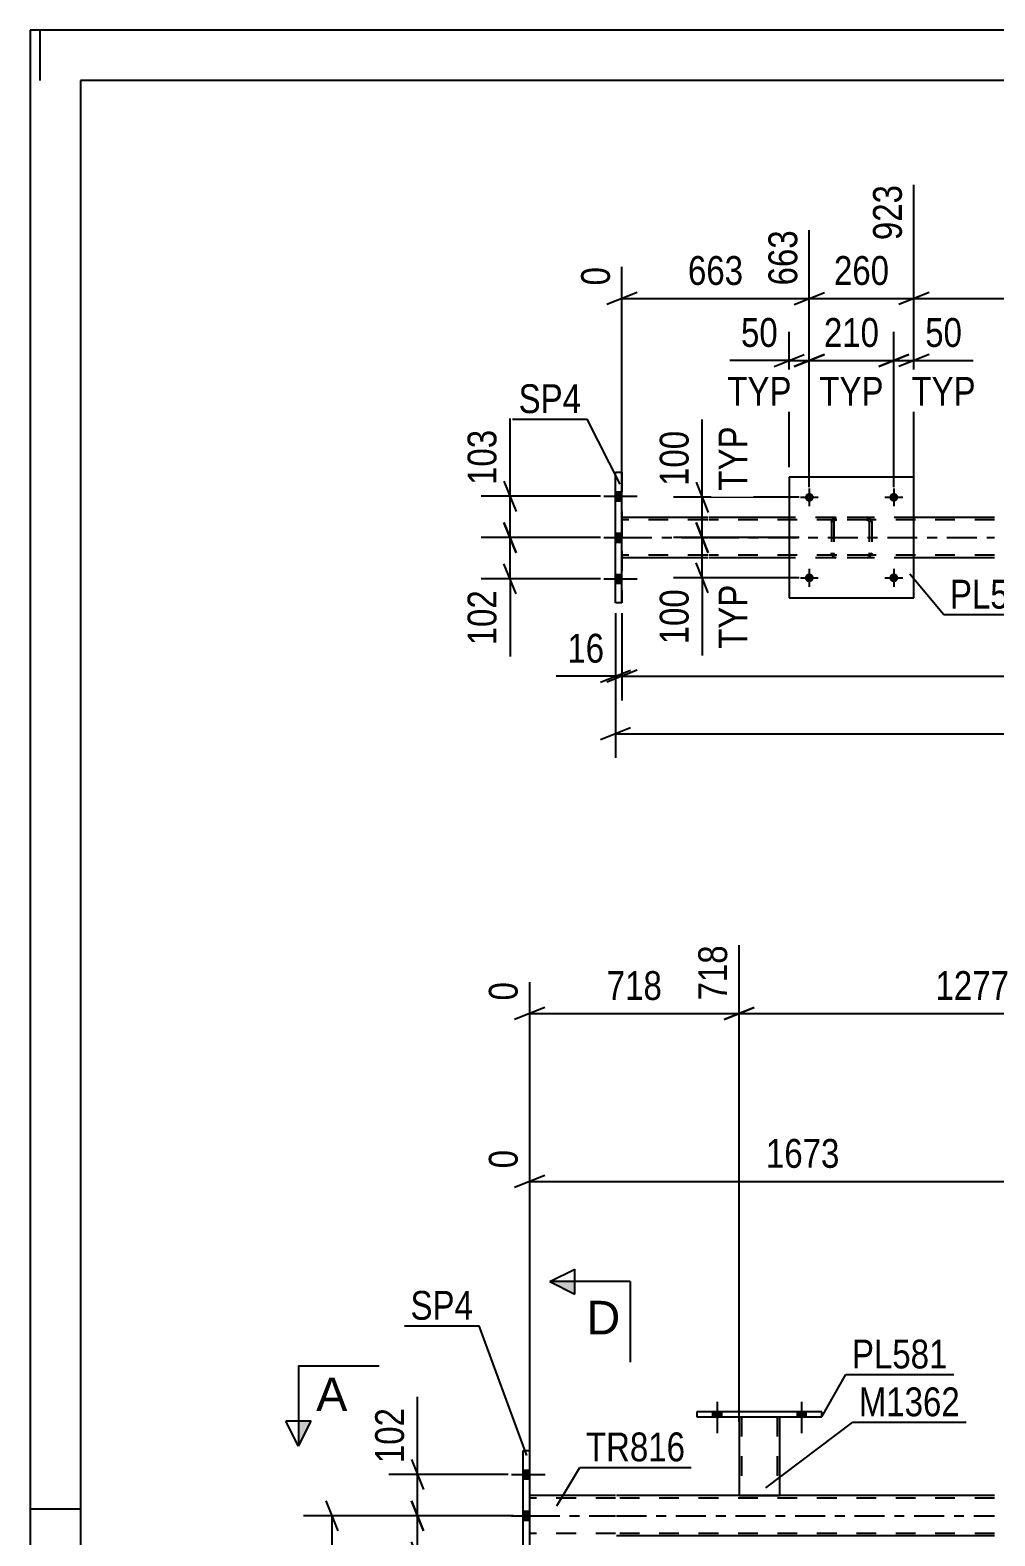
# Model space of a CAD drawing. Header units: millimetres. Extents: x 0 to 841, y 0 to 594.
# Drawn here: x 0 to 95.9, y 444.4 to 594 of the extents above; entities that cross this region are included whole.
import ezdxf

# ---------------------------------------------------------------- set-up
doc = ezdxf.new("R2010")
doc.units = ezdxf.units.MM
doc.linetypes.add('DXK_LINE_DOT2', pattern=[3.9198, 1.9599, -1.9599])
doc.linetypes.add('DXK_LINE_DOT3', pattern=[5.9187, 2.979, -0.9799, 0.9799, -0.9799])
doc.styles.add('Arial', font='ARIAL.TTF', dxfattribs={"height": 0.2})
doc.styles.add('Arial Narrow', font='ARIALN.TTF', dxfattribs={"height": 0.2})

# ---------------------------------------------------------------- blocks, each defined once
blk = doc.blocks.new('Unknown-272366397-1135')
at = {"color": 5, "linetype": 'Continuous'}
for p, q in [((841, 594), (0, 594)), ((0, 594), (0, 0)), ((1, 589), (1, 594)), ((836, 589), (5, 589)), ((5, 589), (5, 5)), ((5, 447), (0, 447))]:
    blk.add_line(p, q, dxfattribs=at)
blk = doc.blocks.new('Part-272366397-4423 - 4307')
at = {"color": 2, "linetype": 'Continuous'}
for p, q in [((67.35, 545.57), (58.83, 545.57)), ((75.45, 545.57), (67.45, 545.57)), ((95.85, 545.57), (87.85, 545.57)), ((67.35, 541.57), (58.83, 541.57)), ((75.45, 541.57), (67.45, 541.57)), ((95.85, 541.57), (87.85, 541.57))]:
    blk.add_line(p, q, dxfattribs=at)
at = {"color": 7, "linetype": 'DXK_LINE_DOT2'}
for p, q in [((58.83, 545.57), (58.83, 545.57)), ((58.83, 545.57), (58.83, 541.57)), ((58.83, 541.57), (58.83, 545.57)), ((67.35, 545.33), (58.83, 545.33)), ((95.85, 545.33), (67.45, 545.33)), ((87.85, 545.57), (75.45, 545.57)), ((67.35, 541.81), (58.83, 541.81)), ((95.85, 541.81), (67.45, 541.81)), ((58.83, 541.57), (58.83, 541.57)), ((87.85, 541.57), (75.45, 541.57))]:
    blk.add_line(p, q, dxfattribs=at)
at = {"color": 7, "linetype": 'DXK_LINE_DOT3'}
for p, q in [((58.83, 543.57), (67.35, 543.57)), ((67.45, 543.57), (95.85, 543.57))]:
    blk.add_line(p, q, dxfattribs=at)
blk = doc.blocks.new('Bolt-272366397-4424 - 4307')
at = {"linetype": 'Continuous'}
for points in [[(58.83, 547.23), (58.83, 548.11), (58.19, 548.11), (58.19, 547.23)], [(58.83, 547.23), (58.83, 548.11), (58.19, 548.11), (58.19, 547.23)], [(58.83, 547.23), (58.83, 548.11), (58.19, 548.11), (58.19, 547.23)], [(58.83, 543.13), (58.83, 544.01), (58.19, 544.01), (58.19, 543.13)], [(58.83, 543.13), (58.83, 544.01), (58.19, 544.01), (58.19, 543.13)], [(58.83, 539.03), (58.83, 539.91), (58.19, 539.91), (58.19, 539.03)], [(58.83, 539.03), (58.83, 539.91), (58.19, 539.91), (58.19, 539.03)], [(58.83, 539.03), (58.83, 539.91), (58.19, 539.91), (58.19, 539.03)]]:
    blk.add_hatch(color=1, dxfattribs=at).paths.add_polyline_path(points)
at = {"color": 1, "linetype": 'Continuous'}
for p, q in [((58.19, 548.11), (58.83, 548.11)), ((58.19, 548.11), (58.83, 548.11)), ((58.19, 548.11), (58.83, 548.11)), ((57.03, 547.67), (60.35, 547.67)), ((57.03, 547.67), (60.35, 547.67)), ((57.03, 547.67), (60.35, 547.67)), ((58.19, 547.23), (58.83, 547.23)), ((58.19, 547.23), (58.83, 547.23)), ((58.19, 547.23), (58.83, 547.23)), ((57.03, 543.57), (60.35, 543.57)), ((57.03, 543.57), (60.35, 543.57)), ((58.19, 544.01), (58.83, 544.01)), ((58.19, 544.01), (58.83, 544.01)), ((58.19, 543.13), (58.83, 543.13)), ((58.19, 543.13), (58.83, 543.13)), ((57.03, 539.47), (60.35, 539.47)), ((57.03, 539.47), (60.35, 539.47)), ((57.03, 539.47), (60.35, 539.47)), ((58.19, 539.91), (58.83, 539.91)), ((58.19, 539.91), (58.83, 539.91)), ((58.19, 539.91), (58.83, 539.91)), ((58.19, 539.03), (58.83, 539.03)), ((58.19, 539.03), (58.83, 539.03)), ((58.19, 539.03), (58.83, 539.03))]:
    blk.add_line(p, q, dxfattribs=at)
blk = doc.blocks.new('Part-272366397-4367 - 4307')
at = {"color": 2, "linetype": 'Continuous'}
for p, q in [((58.19, 537.07), (58.19, 550.07)), ((58.19, 550.07), (58.83, 550.07)), ((58.83, 537.07), (58.83, 550.07)), ((58.83, 537.07), (58.19, 537.07)), ((58.83, 537.07), (58.83, 537.07))]:
    blk.add_line(p, q, dxfattribs=at)
at = {"color": 7, "linetype": 'DXK_LINE_DOT2'}
for p, q in [((58.19, 537.07), (58.19, 550.07)), ((58.83, 550.07), (58.83, 537.07))]:
    blk.add_line(p, q, dxfattribs=at)
blk = doc.blocks.new('Part-272366397-7312 - 4307')
at = {"color": 7, "linetype": 'DXK_LINE_DOT2'}
for p, q in [((79.65, 545.09), (79.68, 545.27)), ((79.68, 545.27), (79.65, 545.09)), ((79.65, 545.09), (79.65, 542.05)), ((79.89, 545.09), (79.9, 545.18)), ((79.89, 545.09), (79.89, 542.05)), ((79.9, 545.18), (79.96, 545.26)), ((79.94, 545.53), (80.13, 545.57)), ((80.13, 545.57), (79.94, 545.53)), ((79.96, 545.26), (80.03, 545.31)), ((80.03, 545.31), (80.13, 545.33)), ((83.17, 545.57), (80.13, 545.57)), ((83.17, 545.33), (80.13, 545.33)), ((83.17, 545.57), (83.35, 545.53)), ((83.35, 545.53), (83.17, 545.57)), ((83.17, 545.33), (83.26, 545.31)), ((83.26, 545.31), (83.34, 545.26)), ((83.34, 545.26), (83.39, 545.18)), ((83.39, 545.18), (83.41, 545.09)), ((83.41, 545.09), (83.41, 542.05)), ((83.61, 545.27), (83.65, 545.09)), ((83.65, 545.09), (83.61, 545.27)), ((83.65, 545.09), (83.65, 542.05)), ((79.68, 541.87), (79.65, 542.05)), ((79.65, 542.05), (79.68, 541.87)), ((79.9, 541.96), (79.89, 542.05)), ((79.96, 541.88), (79.9, 541.96)), ((80.03, 541.83), (79.96, 541.88)), ((80.13, 541.81), (80.03, 541.83)), ((83.17, 541.81), (80.13, 541.81)), ((83.26, 541.83), (83.17, 541.81)), ((83.34, 541.88), (83.26, 541.83)), ((83.39, 541.96), (83.34, 541.88)), ((83.41, 542.05), (83.39, 541.96)), ((83.65, 542.05), (83.61, 541.87)), ((83.61, 541.87), (83.65, 542.05)), ((80.13, 541.57), (79.94, 541.61)), ((79.94, 541.61), (80.13, 541.57)), ((83.17, 541.57), (80.13, 541.57)), ((83.35, 541.61), (83.17, 541.57)), ((83.17, 541.57), (83.35, 541.61))]:
    blk.add_line(p, q, dxfattribs=at)
at = {"color": 7, "linetype": 'DXK_LINE_DOT3'}
blk.add_line((81.65, 543.57), (81.65, 543.57), dxfattribs=at)
at = {"color": 7, "linetype": 'DXK_LINE_DOT2'}
for centre, start, end in [((80.13, 545.09), 112.5, 157.5), ((80.13, 545.09), 112.5, 157.5), ((83.17, 545.09), 22.5, 67.5), ((83.17, 545.09), 22.5, 67.5), ((80.13, 542.05), 202.5, 247.5), ((80.13, 542.05), 202.5, 247.5), ((83.17, 542.05), 292.5, 337.5), ((83.17, 542.05), 292.5, 337.5)]:
    blk.add_arc(centre, 0.48, start, end, dxfattribs=at)
blk = doc.blocks.new('Part-272366397-7313 - 4307')
at = {"color": 2, "linetype": 'Continuous'}
for p, q in [((75.45, 549.57), (75.45, 537.57)), ((87.85, 549.57), (75.45, 549.57)), ((87.85, 537.57), (87.85, 549.57)), ((75.45, 537.57), (87.85, 537.57))]:
    blk.add_line(p, q, dxfattribs=at)
blk = doc.blocks.new('Bolt-272366397-7342 - 4307')
at = {"linetype": 'Continuous'}
for points in [[(77.89, 539.57, -1), (77.01, 539.57, -1)], [(86.29, 539.57, -1), (85.41, 539.57, -1)]]:
    blk.add_hatch(color=1, dxfattribs=at).paths.add_polyline_path(points)
at = {"color": 1, "linetype": 'Continuous'}
for p, q in [((77.45, 540.45), (77.45, 538.69)), ((85.85, 540.45), (85.85, 538.69)), ((76.57, 539.57), (78.33, 539.57)), ((84.97, 539.57), (86.73, 539.57))]:
    blk.add_line(p, q, dxfattribs=at)
blk = doc.blocks.new('Bolt-272366397-7343 - 4307')
at = {"linetype": 'Continuous'}
for points in [[(77.89, 547.57, -1), (77.01, 547.57, -1)], [(86.29, 547.57, -1), (85.41, 547.57, -1)]]:
    blk.add_hatch(color=1, dxfattribs=at).paths.add_polyline_path(points)
at = {"color": 1, "linetype": 'Continuous'}
for p, q in [((77.45, 548.45), (77.45, 546.69)), ((85.85, 548.45), (85.85, 546.69)), ((76.57, 547.57), (78.33, 547.57)), ((84.97, 547.57), (86.73, 547.57))]:
    blk.add_line(p, q, dxfattribs=at)
blk = doc.blocks.new('Part-272366397-6208 - 2830')
at = {"color": 2, "linetype": 'Continuous'}
for p, q in [((70.48, 456.2), (70.48, 448.36)), ((74.48, 456.2), (74.48, 448.36)), ((70.48, 448.36), (74.48, 448.36))]:
    blk.add_line(p, q, dxfattribs=at)
at = {"color": 7, "linetype": 'DXK_LINE_DOT2'}
for p, q in [((70.48, 456.2), (74.48, 456.2)), ((70.48, 456.2), (70.48, 456.2)), ((70.48, 456.2), (70.48, 456.2)), ((70.72, 456.2), (70.72, 448.36)), ((74.24, 456.2), (74.24, 448.36)), ((74.48, 456.2), (74.48, 456.2)), ((74.48, 456.2), (74.48, 456.2)), ((74.22, 448.36), (74.18, 448.36)), ((74.18, 448.36), (74.22, 448.36)), ((74.24, 448.36), (74.22, 448.36)), ((74.22, 448.36), (74.24, 448.36))]:
    blk.add_line(p, q, dxfattribs=at)
blk = doc.blocks.new('Bolt-272366397-6239 - 2830')
at = {"linetype": 'Continuous'}
for points in [[(67.84, 456.2), (68.72, 456.2), (68.72, 456.68), (67.84, 456.68)], [(76.24, 456.2), (77.12, 456.2), (77.12, 456.68), (76.24, 456.68)]]:
    blk.add_hatch(color=1, dxfattribs=at).paths.add_polyline_path(points)
at = {"color": 1, "linetype": 'Continuous'}
for p, q in [((67.84, 456.68), (67.84, 456.2)), ((68.28, 457.68), (68.28, 454.56)), ((68.72, 456.68), (68.72, 456.2)), ((76.24, 456.68), (76.24, 456.2)), ((76.68, 457.68), (76.68, 454.56)), ((77.12, 456.68), (77.12, 456.2))]:
    blk.add_line(p, q, dxfattribs=at)
blk = doc.blocks.new('Part-272366397-2911 - 2830')
at = {"color": 2, "linetype": 'Continuous'}
for p, q in [((49.02, 439.86), (49.02, 452.86)), ((49.02, 452.86), (49.66, 452.86)), ((49.66, 439.86), (49.66, 452.86)), ((49.02, 439.86), (49.66, 439.86))]:
    blk.add_line(p, q, dxfattribs=at)
blk = doc.blocks.new('Part-272366397-2989 - 2830')
at = {"color": 2, "linetype": 'Continuous'}
for p, q in [((58.18, 448.36), (49.66, 448.36)), ((95.85, 448.36), (58.28, 448.36)), ((95.85, 444.36), (58.28, 444.36))]:
    blk.add_line(p, q, dxfattribs=at)
at = {"color": 7, "linetype": 'DXK_LINE_DOT2'}
for p, q in [((49.66, 444.36), (49.66, 448.36)), ((58.18, 448.12), (49.66, 448.12)), ((95.85, 448.12), (58.28, 448.12)), ((58.18, 444.6), (49.66, 444.6)), ((95.85, 444.6), (58.28, 444.6))]:
    blk.add_line(p, q, dxfattribs=at)
at = {"color": 7, "linetype": 'DXK_LINE_DOT3'}
for p, q in [((49.66, 446.36), (58.18, 446.36)), ((58.28, 446.36), (95.85, 446.36))]:
    blk.add_line(p, q, dxfattribs=at)
blk = doc.blocks.new('Part-272366397-6209 - 2830')
at = {"color": 2, "linetype": 'Continuous'}
for p, q in [((66.28, 456.68), (66.28, 456.2)), ((78.68, 456.68), (66.28, 456.68)), ((78.68, 456.2), (78.68, 456.68)), ((66.28, 456.2), (78.68, 456.2))]:
    blk.add_line(p, q, dxfattribs=at)
blk = doc.blocks.new('Bolt-272366397-3118 - 2830')
at = {"linetype": 'Continuous'}
for points in [[(49.66, 450.02), (49.66, 450.9), (49.02, 450.9), (49.02, 450.02)], [(49.66, 450.02), (49.66, 450.9), (49.02, 450.9), (49.02, 450.02)], [(49.66, 450.02), (49.66, 450.9), (49.02, 450.9), (49.02, 450.02)], [(49.66, 445.92), (49.66, 446.8), (49.02, 446.8), (49.02, 445.92)], [(49.66, 445.92), (49.66, 446.8), (49.02, 446.8), (49.02, 445.92)], [(49.66, 441.82), (49.66, 442.7), (49.02, 442.7), (49.02, 441.82)], [(49.66, 441.82), (49.66, 442.7), (49.02, 442.7), (49.02, 441.82)], [(49.66, 441.82), (49.66, 442.7), (49.02, 442.7), (49.02, 441.82)]]:
    blk.add_hatch(color=1, dxfattribs=at).paths.add_polyline_path(points)
at = {"color": 1, "linetype": 'Continuous'}
for p, q in [((47.86, 450.46), (51.18, 450.46)), ((47.86, 450.46), (51.18, 450.46)), ((47.86, 450.46), (51.18, 450.46)), ((49.02, 450.9), (49.66, 450.9)), ((49.02, 450.9), (49.66, 450.9)), ((49.02, 450.9), (49.66, 450.9)), ((49.02, 450.02), (49.66, 450.02)), ((49.02, 450.02), (49.66, 450.02)), ((49.02, 450.02), (49.66, 450.02)), ((47.86, 446.36), (51.18, 446.36)), ((47.86, 446.36), (51.18, 446.36)), ((49.02, 446.8), (49.66, 446.8)), ((49.02, 446.8), (49.66, 446.8)), ((49.02, 445.92), (49.66, 445.92)), ((49.02, 445.92), (49.66, 445.92)), ((47.86, 442.26), (51.18, 442.26)), ((47.86, 442.26), (51.18, 442.26)), ((47.86, 442.26), (51.18, 442.26)), ((49.02, 442.7), (49.66, 442.7)), ((49.02, 442.7), (49.66, 442.7)), ((49.02, 442.7), (49.66, 442.7)), ((49.02, 441.82), (49.66, 441.82)), ((49.02, 441.82), (49.66, 441.82)), ((49.02, 441.82), (49.66, 441.82))]:
    blk.add_line(p, q, dxfattribs=at)
blk = doc.blocks.new('Bolt-272366397-6238 - 2830')
at = {"linetype": 'Continuous'}
for points in [[(67.84, 456.2), (68.72, 456.2), (68.72, 456.68), (67.84, 456.68)], [(76.24, 456.2), (77.12, 456.2), (77.12, 456.68), (76.24, 456.68)]]:
    blk.add_hatch(color=1, dxfattribs=at).paths.add_polyline_path(points)
at = {"color": 1, "linetype": 'Continuous'}
for p, q in [((67.84, 456.68), (67.84, 456.2)), ((68.28, 457.68), (68.28, 454.56)), ((68.72, 456.68), (68.72, 456.2)), ((76.24, 456.68), (76.24, 456.2)), ((76.68, 457.68), (76.68, 454.56)), ((77.12, 456.68), (77.12, 456.2))]:
    blk.add_line(p, q, dxfattribs=at)
blk = doc.blocks.new('StraightDimension-272366397-13909 - 4307')
at = {"color": 7, "linetype": 'Continuous'}
for p, q in [((87.85, 549.02), (87.85, 578.61)), ((77.45, 548.57), (77.45, 574.11)), ((75.95, 566.73), (78.95, 567.93)), ((77.45, 567.33), (87.85, 567.33)), ((89.35, 567.93), (86.35, 566.73))]:
    blk.add_line(p, q, dxfattribs=at)
at = {"color": 0}
blk.add_wipeout([(85.99, 568.08), (85.99, 572.28), (79.3, 572.28), (79.3, 568.08)], dxfattribs=at)
at = {"color": 3, "style": 'Arial Narrow'}
blk.add_text('260', height=2.863, dxfattribs=at).set_placement((79.9, 568.68))
at = {"color": 0, "linetype": 'Continuous'}
blk.add_wipeout([(87.25, 579.21), (83.05, 579.21), (83.05, 572.53), (87.25, 572.53)], dxfattribs=at)
at = {"color": 3, "linetype": 'Continuous', "style": 'Arial Narrow'}
blk.add_text('923', height=2.863, rotation=90.0002, dxfattribs=at).set_placement((86.65, 573.13))
blk = doc.blocks.new('StraightDimension-272366397-9385 - 4307')
at = {"color": 7, "linetype": 'Continuous'}
for p, q in [((47.1, 545.07), (48.3, 542.07)), ((56.7, 543.57), (44.85, 543.57)), ((47.7, 539.47), (47.7, 543.57)), ((48.3, 537.97), (47.1, 540.97)), ((56.7, 539.47), (44.85, 539.47)), ((47.7, 539.47), (47.7, 531.74)), ((47.7, 539.47), (47.7, 531.74))]:
    blk.add_line(p, q, dxfattribs=at)
at = {"color": 0}
blk.add_wipeout([(46.95, 538.95), (42.75, 538.95), (42.75, 532.26), (46.95, 532.26)], dxfattribs=at)
at = {"color": 3, "style": 'Arial Narrow'}
blk.add_text('102', height=2.863, rotation=90.0002, dxfattribs=at).set_placement((46.35, 532.86))
blk = doc.blocks.new('StraightDimension-272366397-13908 - 4307')
at = {"color": 7, "linetype": 'Continuous'}
for p, q in [((87.85, 549.02), (87.85, 578.61)), ((114.63, 548.57), (114.63, 575.94)), ((89.35, 567.93), (86.35, 566.73)), ((87.85, 567.33), (114.63, 567.33)), ((113.13, 566.73), (116.13, 567.93))]:
    blk.add_line(p, q, dxfattribs=at)
at = {"color": 0}
blk.add_wipeout([(105.49, 568.08), (105.49, 572.28), (96.98, 572.28), (96.98, 568.08)], dxfattribs=at)
at = {"color": 3, "style": 'Arial Narrow'}
blk.add_text('1017', height=2.863, dxfattribs=at).set_placement((97.58, 568.68))
at = {"color": 0, "linetype": 'Continuous'}
blk.add_wipeout([(114.03, 576.54), (109.83, 576.54), (109.83, 568.03), (114.03, 568.03)], dxfattribs=at)
at = {"color": 3, "linetype": 'Continuous', "style": 'Arial Narrow'}
blk.add_text('1940', height=2.863, rotation=90.0002, dxfattribs=at).set_placement((113.43, 568.63))
blk = doc.blocks.new('StraightDimension-272366397-4451 - 4307')
at = {"color": 7, "linetype": 'Continuous'}
for p, q in [((58.19, 536.07), (58.19, 527.39)), ((58.83, 536.07), (58.83, 527.39)), ((58.19, 529.79), (52.28, 529.79)), ((58.19, 529.79), (52.28, 529.79)), ((56.69, 529.19), (59.69, 530.39)), ((60.33, 530.39), (57.33, 529.19)), ((58.19, 529.79), (58.83, 529.79))]:
    blk.add_line(p, q, dxfattribs=at)
at = {"color": 0}
blk.add_wipeout([(57.66, 530.54), (57.66, 534.74), (52.8, 534.74), (52.8, 530.54)], dxfattribs=at)
at = {"color": 3, "style": 'Arial Narrow'}
blk.add_text('16', height=2.863, dxfattribs=at).set_placement((53.4, 531.14))
blk = doc.blocks.new('StraightDimension-272366397-4458 - 4307')
at = {"color": 7, "linetype": 'Continuous'}
for p, q in [((58.83, 536.07), (58.83, 527.39)), ((60.33, 530.39), (57.33, 529.19)), ((58.83, 529.79), (758.41, 529.79))]:
    blk.add_line(p, q, dxfattribs=at)
blk = doc.blocks.new('StraightDimension-272366397-9369 - 4307')
at = {"color": 7, "linetype": 'Continuous'}
for p, q in [((58.19, 536.07), (58.19, 521.67)), ((59.69, 524.67), (56.69, 523.47)), ((58.19, 524.07), (759.43, 524.07))]:
    blk.add_line(p, q, dxfattribs=at)
blk = doc.blocks.new('StraightDimension-272366397-9384 - 4307')
at = {"color": 7, "linetype": 'Continuous'}
for p, q in [((47.7, 547.67), (47.7, 555.41)), ((47.7, 547.67), (47.7, 555.41)), ((47.1, 549.17), (48.3, 546.17)), ((56.7, 547.67), (44.85, 547.67)), ((47.7, 543.57), (47.7, 547.67)), ((48.3, 542.07), (47.1, 545.07)), ((56.7, 543.57), (44.85, 543.57))]:
    blk.add_line(p, q, dxfattribs=at)
at = {"color": 0}
blk.add_wipeout([(46.95, 554.88), (42.75, 554.88), (42.75, 548.2), (46.95, 548.2)], dxfattribs=at)
at = {"color": 3, "style": 'Arial Narrow'}
blk.add_text('103', height=2.863, rotation=90.0002, dxfattribs=at).set_placement((46.35, 548.8))
blk = doc.blocks.new('StraightDimension-272366397-13910 - 4307')
at = {"color": 7, "linetype": 'Continuous'}
for p, q in [((77.45, 548.57), (77.45, 574.11)), ((58.83, 546.57), (58.83, 570.46)), ((60.33, 567.93), (57.33, 566.73)), ((58.83, 567.33), (77.45, 567.33)), ((75.95, 566.73), (78.95, 567.93))]:
    blk.add_line(p, q, dxfattribs=at)
at = {"color": 0}
blk.add_wipeout([(71.48, 568.08), (71.48, 572.28), (64.79, 572.28), (64.79, 568.08)], dxfattribs=at)
at = {"color": 3, "style": 'Arial Narrow'}
blk.add_text('663', height=2.863, dxfattribs=at).set_placement((65.39, 568.68))
at = {"color": 0, "linetype": 'Continuous'}
for points in [[(76.85, 574.71), (72.65, 574.71), (72.65, 568.03), (76.85, 568.03)], [(58.23, 571.06), (54.03, 571.06), (54.03, 568.03), (58.23, 568.03)]]:
    blk.add_wipeout(points, dxfattribs=at)
at = {"color": 3, "linetype": 'Continuous', "style": 'Arial Narrow'}
for s, height, p in [('663', 2.863, (76.25, 568.63)), ('0', 2.86, (57.63, 568.63))]:
    blk.add_text(s, height=height, rotation=90.0002, dxfattribs=at).set_placement(p)
blk = doc.blocks.new('StraightDimension-272366397-14195 - 4307')
at = {"color": 7, "linetype": 'Continuous'}
for p, q in [((85.85, 548.57), (85.85, 564.02)), ((87.85, 550.57), (87.85, 564.02)), ((84.35, 560.57), (87.35, 561.77)), ((85.85, 561.17), (87.85, 561.17)), ((89.35, 561.77), (86.35, 560.57)), ((87.85, 561.17), (93.75, 561.17)), ((87.85, 561.17), (93.75, 561.17))]:
    blk.add_line(p, q, dxfattribs=at)
at = {"color": 0}
blk.add_wipeout([(93.23, 561.92), (93.23, 566.12), (88.37, 566.12), (88.37, 561.92)], dxfattribs=at)
at = {"color": 0, "linetype": 'Continuous'}
blk.add_wipeout([(94.59, 556.07), (94.59, 560.27), (87, 560.27), (87, 556.07)], dxfattribs=at)
at = {"color": 3, "style": 'Arial Narrow'}
blk.add_text('50', height=2.863, dxfattribs=at).set_placement((88.97, 562.52))
at = {"color": 3, "linetype": 'Continuous', "style": 'Arial Narrow'}
blk.add_text('TYP', height=2.863, dxfattribs=at).set_placement((87.6, 556.67))
blk = doc.blocks.new('StraightDimension-272366397-14196 - 4307')
at = {"color": 7, "linetype": 'Continuous'}
for p, q in [((77.45, 548.57), (77.45, 564.02)), ((85.85, 548.57), (85.85, 564.02)), ((75.95, 560.57), (78.95, 561.77)), ((77.45, 561.17), (85.85, 561.17)), ((87.35, 561.77), (84.35, 560.57))]:
    blk.add_line(p, q, dxfattribs=at)
at = {"color": 0}
blk.add_wipeout([(84.99, 561.92), (84.99, 566.12), (78.3, 566.12), (78.3, 561.92)], dxfattribs=at)
at = {"color": 0, "linetype": 'Continuous'}
blk.add_wipeout([(85.44, 556.07), (85.44, 560.27), (77.85, 560.27), (77.85, 556.07)], dxfattribs=at)
at = {"color": 3, "style": 'Arial Narrow'}
blk.add_text('210', height=2.863, dxfattribs=at).set_placement((78.9, 562.52))
at = {"color": 3, "linetype": 'Continuous', "style": 'Arial Narrow'}
blk.add_text('TYP', height=2.863, dxfattribs=at).set_placement((78.45, 556.67))
blk = doc.blocks.new('StraightDimension-272366397-14197 - 4307')
at = {"color": 7, "linetype": 'Continuous'}
for p, q in [((75.45, 550.57), (75.45, 564.02)), ((77.45, 548.57), (77.45, 564.02)), ((75.45, 561.17), (69.54, 561.17)), ((75.45, 561.17), (69.54, 561.17)), ((73.95, 560.57), (76.95, 561.77)), ((75.45, 561.17), (77.45, 561.17)), ((78.95, 561.77), (75.95, 560.57))]:
    blk.add_line(p, q, dxfattribs=at)
at = {"color": 0}
blk.add_wipeout([(74.92, 561.92), (74.92, 566.12), (70.06, 566.12), (70.06, 561.92)], dxfattribs=at)
at = {"color": 0, "linetype": 'Continuous'}
blk.add_wipeout([(76.29, 556.07), (76.29, 560.27), (68.7, 560.27), (68.7, 556.07)], dxfattribs=at)
at = {"color": 3, "style": 'Arial Narrow'}
blk.add_text('50', height=2.863, dxfattribs=at).set_placement((70.66, 562.52))
at = {"color": 3, "linetype": 'Continuous', "style": 'Arial Narrow'}
blk.add_text('TYP', height=2.863, dxfattribs=at).set_placement((69.3, 556.67))
blk = doc.blocks.new('StraightDimension-272366397-14238 - 4307')
at = {"color": 7, "linetype": 'Continuous'}
for p, q in [((66.8, 547.57), (66.8, 555.31)), ((66.8, 547.57), (66.8, 555.31)), ((66.2, 549.07), (67.4, 546.07)), ((76.45, 547.57), (63.95, 547.57)), ((66.8, 543.57), (66.8, 547.57)), ((67.4, 542.07), (66.2, 545.07)), ((76.45, 543.57), (63.95, 543.57))]:
    blk.add_line(p, q, dxfattribs=at)
at = {"color": 0, "linetype": 'Continuous'}
blk.add_wipeout([(71.9, 555.23), (67.7, 555.23), (67.7, 547.64), (71.9, 547.64)], dxfattribs=at)
at = {"color": 0}
blk.add_wipeout([(66.05, 554.78), (61.85, 554.78), (61.85, 548.1), (66.05, 548.1)], dxfattribs=at)
at = {"color": 3, "style": 'Arial Narrow'}
blk.add_text('100', height=2.863, rotation=90.0002, dxfattribs=at).set_placement((65.45, 548.7))
at = {"color": 3, "linetype": 'Continuous', "style": 'Arial Narrow'}
blk.add_text('TYP', height=2.863, rotation=90.0002, dxfattribs=at).set_placement((71.3, 548.24))
blk = doc.blocks.new('StraightDimension-272366397-14239 - 4307')
at = {"color": 7, "linetype": 'Continuous'}
for p, q in [((66.2, 545.07), (67.4, 542.07)), ((76.45, 543.57), (63.95, 543.57)), ((66.8, 539.57), (66.8, 543.57)), ((67.4, 538.07), (66.2, 541.07)), ((76.45, 539.57), (63.95, 539.57)), ((66.8, 539.57), (66.8, 531.84)), ((66.8, 539.57), (66.8, 531.84))]:
    blk.add_line(p, q, dxfattribs=at)
at = {"color": 0}
blk.add_wipeout([(66.05, 539.05), (61.85, 539.05), (61.85, 532.36), (66.05, 532.36)], dxfattribs=at)
at = {"color": 0, "linetype": 'Continuous'}
blk.add_wipeout([(71.9, 539.5), (67.7, 539.5), (67.7, 531.91), (71.9, 531.91)], dxfattribs=at)
at = {"color": 3, "linetype": 'Continuous', "style": 'Arial Narrow'}
blk.add_text('TYP', height=2.863, rotation=90.0002, dxfattribs=at).set_placement((71.3, 532.51))
at = {"color": 3, "style": 'Arial Narrow'}
blk.add_text('100', height=2.863, rotation=90.0002, dxfattribs=at).set_placement((65.45, 532.96))
blk = doc.blocks.new('StraightDimension-272366397-16510 - 2830')
at = {"color": 7, "linetype": 'Continuous'}
for p, q in [((38.51, 450.46), (38.51, 458.19)), ((38.51, 450.46), (38.51, 458.19)), ((37.91, 451.96), (39.11, 448.96)), ((47.51, 450.46), (35.66, 450.46)), ((38.51, 446.36), (38.51, 450.46)), ((39.11, 444.86), (37.91, 447.86)), ((47.51, 446.36), (35.66, 446.36))]:
    blk.add_line(p, q, dxfattribs=at)
at = {"color": 0}
blk.add_wipeout([(37.76, 457.67), (33.56, 457.67), (33.56, 450.99), (37.76, 450.99)], dxfattribs=at)
at = {"color": 3, "style": 'Arial Narrow'}
blk.add_text('102', height=2.863, rotation=90.0002, dxfattribs=at).set_placement((37.16, 451.59))
blk = doc.blocks.new('StraightDimension-272366397-16124 - 2830')
at = {"color": 7, "linetype": 'Continuous'}
for p, q in [((70.48, 455.71), (70.48, 503.06)), ((49.66, 449.36), (49.66, 499.4)), ((51.16, 496.87), (48.16, 495.67)), ((68.98, 495.67), (71.98, 496.87)), ((49.66, 496.27), (70.48, 496.27))]:
    blk.add_line(p, q, dxfattribs=at)
at = {"color": 0}
blk.add_wipeout([(63.41, 497.02), (63.41, 501.22), (56.72, 501.22), (56.72, 497.02)], dxfattribs=at)
at = {"color": 3, "style": 'Arial Narrow'}
blk.add_text('718', height=2.863, dxfattribs=at).set_placement((57.32, 497.62))
at = {"color": 0, "linetype": 'Continuous'}
for points in [[(69.88, 503.66), (65.68, 503.66), (65.68, 496.97), (69.88, 496.97)], [(49.06, 500), (44.86, 500), (44.86, 496.97), (49.06, 496.97)]]:
    blk.add_wipeout(points, dxfattribs=at)
at = {"color": 3, "linetype": 'Continuous', "style": 'Arial Narrow'}
for s, height, p in [('718', 2.863, (69.28, 497.57)), ('0', 2.86, (48.46, 497.57))]:
    blk.add_text(s, height=height, rotation=90.0002, dxfattribs=at).set_placement(p)
blk = doc.blocks.new('StraightDimension-272366397-16123 - 2830')
at = {"color": 7, "linetype": 'Continuous'}
for p, q in [((116.83, 455.48), (116.83, 504.88)), ((70.48, 455.71), (70.48, 503.06)), ((71.98, 496.87), (68.98, 495.67)), ((115.33, 495.67), (118.33, 496.87)), ((70.48, 496.27), (116.83, 496.27))]:
    blk.add_line(p, q, dxfattribs=at)
at = {"color": 0}
blk.add_wipeout([(97.91, 497.02), (97.91, 501.22), (89.39, 501.22), (89.39, 497.02)], dxfattribs=at)
at = {"color": 3, "style": 'Arial Narrow'}
blk.add_text('1277', height=2.863, dxfattribs=at).set_placement((89.99, 497.62))
at = {"color": 0, "linetype": 'Continuous'}
blk.add_wipeout([(116.23, 505.48), (112.03, 505.48), (112.03, 496.97), (116.23, 496.97)], dxfattribs=at)
at = {"color": 3, "linetype": 'Continuous', "style": 'Arial Narrow'}
blk.add_text('1995', height=2.863, rotation=90.0002, dxfattribs=at).set_placement((115.63, 497.57))
blk = doc.blocks.new('StraightDimension-272366397-3823 - 2830')
at = {"color": 7, "linetype": 'Continuous'}
for p, q in [((103.95, 445.36), (103.95, 488.21)), ((49.66, 449.36), (49.66, 482.72)), ((51.16, 480.19), (48.16, 478.99)), ((49.66, 479.59), (103.95, 479.59)), ((102.45, 478.99), (105.45, 480.19))]:
    blk.add_line(p, q, dxfattribs=at)
at = {"color": 0}
blk.add_wipeout([(81.06, 480.34), (81.06, 484.54), (72.54, 484.54), (72.54, 480.34)], dxfattribs=at)
at = {"color": 3, "style": 'Arial Narrow'}
blk.add_text('1673', height=2.863, dxfattribs=at).set_placement((73.14, 480.94))
at = {"color": 0, "linetype": 'Continuous'}
for points in [[(103.35, 488.81), (99.15, 488.81), (99.15, 480.29), (103.35, 480.29)], [(49.06, 483.32), (44.86, 483.32), (44.86, 480.29), (49.06, 480.29)]]:
    blk.add_wipeout(points, dxfattribs=at)
at = {"color": 3, "linetype": 'Continuous', "style": 'Arial Narrow'}
for s, height, p in [('1673', 2.863, (102.75, 480.89)), ('0', 2.86, (48.46, 480.89))]:
    blk.add_text(s, height=height, rotation=90.0002, dxfattribs=at).set_placement(p)
blk = doc.blocks.new('StraightDimension-272366397-4148 - 2830')
at = {"color": 7, "linetype": 'Continuous'}
for p, q in [((30.63, 444.86), (29.43, 447.86)), ((48.02, 446.36), (27.18, 446.36)), ((30.03, 320.5), (30.03, 446.36)), ((29.43, 322), (30.63, 319)), ((85.69, 320.5), (27.18, 320.5))]:
    blk.add_line(p, q, dxfattribs=at)
at = {"color": 0}
blk.add_wipeout([(29.28, 387.69), (25.08, 387.69), (25.08, 379.17), (29.28, 379.17)], dxfattribs=at)
at = {"color": 3, "style": 'Arial Narrow'}
blk.add_text('3146', height=2.863, rotation=90.0002, dxfattribs=at).set_placement((28.68, 379.77))
blk = doc.blocks.new('StraightDimension-272366397-16511 - 2830')
at = {"color": 7, "linetype": 'Continuous'}
for p, q in [((37.91, 447.86), (39.11, 444.86)), ((47.51, 446.36), (35.66, 446.36)), ((38.51, 442.26), (38.51, 446.36)), ((39.11, 440.76), (37.91, 443.76)), ((47.51, 442.26), (35.66, 442.26)), ((38.51, 442.26), (38.51, 434.53)), ((38.51, 442.26), (38.51, 434.53))]:
    blk.add_line(p, q, dxfattribs=at)
at = {"color": 0}
blk.add_wipeout([(37.76, 441.74), (33.56, 441.74), (33.56, 435.05), (37.76, 435.05)], dxfattribs=at)
at = {"color": 3, "style": 'Arial Narrow'}
blk.add_text('103', height=2.863, rotation=90.0002, dxfattribs=at).set_placement((37.16, 435.65))
blk = doc.blocks.new('Mark-272366397-14282 - 4307')
at = {"color": 0}
blk.add_wipeout([(100.93, 536.51), (100.93, 539.51), (91.43, 539.51), (91.43, 536.51)], dxfattribs=at)
blk.add_wipeout([(100.93, 536.51), (100.93, 539.51), (91.43, 539.51), (91.43, 536.51)], dxfattribs=at)
at = {"color": 30, "linetype": 'Continuous'}
for p, q in [((87.43, 539.96), (90.83, 535.91)), ((90.83, 535.91), (101.53, 535.91))]:
    blk.add_line(p, q, dxfattribs=at)
at = {"color": 3, "style": 'Arial Narrow'}
blk.add_text('PL581', height=2.863, dxfattribs=at).set_placement((91.43, 536.51))
blk = doc.blocks.new('Mark-272366397-4363 - 4307')
at = {"color": 0}
blk.add_wipeout([(54.77, 555.94), (54.77, 558.94), (48.56, 558.94), (48.56, 555.94)], dxfattribs=at)
blk.add_wipeout([(54.77, 555.94), (54.77, 558.94), (48.56, 558.94), (48.56, 555.94)], dxfattribs=at)
at = {"color": 30, "linetype": 'Continuous'}
for p in [(47.96, 555.34), (58.64, 548.88)]:
    blk.add_line(p, (55.37, 555.34), dxfattribs=at)
at = {"color": 3, "style": 'Arial Narrow'}
blk.add_text('SP4', height=2.863, dxfattribs=at).set_placement((48.56, 555.94))
blk = doc.blocks.new('Mark-272366397-14688 - 2830')
at = {"color": 0}
blk.add_wipeout([(91.2, 461), (91.2, 464), (81.69, 464), (81.69, 461)], dxfattribs=at)
blk.add_wipeout([(91.2, 461), (91.2, 464), (81.69, 464), (81.69, 461)], dxfattribs=at)
at = {"color": 30, "linetype": 'Continuous'}
for p, q in [((78.68, 456.2), (81.09, 460.4)), ((81.09, 460.4), (91.8, 460.4))]:
    blk.add_line(p, q, dxfattribs=at)
at = {"color": 3, "style": 'Arial Narrow'}
blk.add_text('PL581', height=2.863, dxfattribs=at).set_placement((81.69, 461))
blk = doc.blocks.new('Mark-272366397-2907 - 2830')
at = {"color": 0}
blk.add_wipeout([(44.02, 465.84), (44.02, 468.84), (37.81, 468.84), (37.81, 465.84)], dxfattribs=at)
blk.add_wipeout([(44.02, 465.84), (44.02, 468.84), (37.81, 468.84), (37.81, 465.84)], dxfattribs=at)
at = {"color": 30, "linetype": 'Continuous'}
for p in [(37.21, 465.24), (49.37, 452.35)]:
    blk.add_line(p, (44.62, 465.24), dxfattribs=at)
at = {"color": 3, "style": 'Arial Narrow'}
blk.add_text('SP4', height=2.863, dxfattribs=at).set_placement((37.81, 465.84))
blk = doc.blocks.new('Mark-272366397-2985 - 2830')
at = {"color": 0}
blk.add_wipeout([(65.11, 451.77), (65.11, 454.77), (55.25, 454.77), (55.25, 451.77)], dxfattribs=at)
blk.add_wipeout([(65.11, 451.77), (65.11, 454.77), (55.25, 454.77), (55.25, 451.77)], dxfattribs=at)
at = {"color": 30, "linetype": 'Continuous'}
for p, q in [((52.35, 447.36), (54.65, 451.17)), ((54.65, 451.17), (65.71, 451.17))]:
    blk.add_line(p, q, dxfattribs=at)
at = {"color": 3, "style": 'Arial Narrow'}
blk.add_text('TR816', height=2.863, dxfattribs=at).set_placement((55.25, 451.77))
blk = doc.blocks.new('SectionMark-272366397-4230 - 2830')
at = {"linetype": 'Continuous'}
for points in [[(54.16, 469.63), (54.16, 468.38), (51.66, 469.63)], [(54.16, 430.43), (54.16, 429.18), (51.66, 429.18)]]:
    blk.add_hatch(color=6, dxfattribs=at).paths.add_polyline_path(points)
at = {"color": 6, "linetype": 'Continuous'}
for p, q in [((51.66, 469.63), (54.16, 470.88)), ((54.16, 468.38), (54.16, 470.88)), ((59.66, 469.63), (51.66, 469.63)), ((51.66, 469.63), (54.16, 468.38)), ((59.66, 469.63), (59.66, 461.63)), ((59.66, 429.18), (59.66, 437.18)), ((51.66, 429.18), (54.16, 430.43)), ((54.16, 430.43), (54.16, 427.93)), ((59.66, 429.18), (51.66, 429.18)), ((54.16, 427.93), (51.66, 429.18))]:
    blk.add_line(p, q, dxfattribs=at)
at = {"color": 0, "linetype": 'Continuous'}
for points in [[(58.66, 464.38), (58.66, 467.88), (55.29, 467.88), (55.29, 464.38)], [(58.66, 430.93), (58.66, 434.43), (55.29, 434.43), (55.29, 430.93)]]:
    blk.add_wipeout(points, dxfattribs=at)
at = {"color": 3, "linetype": 'Continuous', "style": 'Arial'}
for p in [(55.29, 464.38), (55.29, 430.93)]:
    blk.add_text('D', height=3.34, dxfattribs=at).set_placement(p)
blk = doc.blocks.new('SectionMark-272366397-4226 - 2830')
at = {"linetype": 'Continuous'}
blk.add_hatch(color=6, dxfattribs=at).paths.add_polyline_path([(26.68, 455.76), (27.93, 455.76), (26.68, 453.26)])
at = {"color": 6, "linetype": 'Continuous'}
for p, q in [((26.68, 461.26), (34.68, 461.26)), ((26.68, 461.26), (26.68, 453.26)), ((26.68, 453.26), (25.43, 455.76)), ((27.93, 455.76), (25.43, 455.76)), ((26.68, 453.26), (27.93, 455.76))]:
    blk.add_line(p, q, dxfattribs=at)
at = {"color": 0, "linetype": 'Continuous'}
blk.add_wipeout([(31.54, 456.76), (31.54, 460.26), (28.43, 460.26), (28.43, 456.76)], dxfattribs=at)
at = {"color": 3, "linetype": 'Continuous', "style": 'Arial'}
blk.add_text('A', height=3.34, dxfattribs=at).set_placement((28.43, 456.76))
blk = doc.blocks.new('Mark-272366397-14685 - 2830')
at = {"color": 0}
blk.add_wipeout([(92.43, 456.25), (92.43, 459.25), (82.37, 459.25), (82.37, 456.25)], dxfattribs=at)
blk.add_wipeout([(92.43, 456.25), (92.43, 459.25), (82.37, 459.25), (82.37, 456.25)], dxfattribs=at)
at = {"color": 30, "linetype": 'Continuous'}
for p, q in [((73.12, 449.12), (81.77, 455.65)), ((81.77, 455.65), (93.03, 455.65))]:
    blk.add_line(p, q, dxfattribs=at)
at = {"color": 3, "style": 'Arial Narrow'}
blk.add_text('M1362', height=2.863, dxfattribs=at).set_placement((82.37, 456.25))

msp = doc.modelspace()

# ---------------------------------------------------------------- block references
for name in ['Unknown-272366397-1135', 'Part-272366397-4367 - 4307', 'Part-272366397-7313 - 4307', 'Bolt-272366397-4424 - 4307', 'Bolt-272366397-7343 - 4307', 'Part-272366397-4423 - 4307', 'Part-272366397-7312 - 4307', 'Bolt-272366397-7342 - 4307', 'Part-272366397-6209 - 2830', 'Bolt-272366397-6239 - 2830', 'Bolt-272366397-6238 - 2830', 'Part-272366397-6208 - 2830', 'Part-272366397-2911 - 2830', 'Bolt-272366397-3118 - 2830', 'Part-272366397-2989 - 2830']:
    msp.add_blockref(name, (0, 0))

# ---------------------------------------------------------------- next in the draw order: block references
for name in ['StraightDimension-272366397-13909 - 4307', 'StraightDimension-272366397-9385 - 4307', 'StraightDimension-272366397-16510 - 2830']:
    msp.add_blockref(name, (0, 0))

# ---------------------------------------------------------------- next in the draw order: block references
for name in ['StraightDimension-272366397-13908 - 4307', 'StraightDimension-272366397-9384 - 4307', 'StraightDimension-272366397-4451 - 4307', 'StraightDimension-272366397-16124 - 2830']:
    msp.add_blockref(name, (0, 0))

# ---------------------------------------------------------------- next in the draw order: block references
for name in ['StraightDimension-272366397-13910 - 4307', 'StraightDimension-272366397-14195 - 4307', 'StraightDimension-272366397-4458 - 4307', 'StraightDimension-272366397-16123 - 2830']:
    msp.add_blockref(name, (0, 0))

# ---------------------------------------------------------------- next in the draw order: block references
for name in ['StraightDimension-272366397-14196 - 4307', 'Mark-272366397-4363 - 4307', 'StraightDimension-272366397-9369 - 4307', 'StraightDimension-272366397-3823 - 2830']:
    msp.add_blockref(name, (0, 0))

# ---------------------------------------------------------------- next in the draw order: block references
for name in ['StraightDimension-272366397-14197 - 4307', 'Mark-272366397-14282 - 4307', 'Mark-272366397-2907 - 2830', 'Mark-272366397-14688 - 2830', 'StraightDimension-272366397-4148 - 2830']:
    msp.add_blockref(name, (0, 0))

# ---------------------------------------------------------------- next in the draw order: block references
for name in ['StraightDimension-272366397-14238 - 4307', 'Mark-272366397-2985 - 2830', 'StraightDimension-272366397-16511 - 2830']:
    msp.add_blockref(name, (0, 0))

# ---------------------------------------------------------------- next in the draw order: block references
for name in ['StraightDimension-272366397-14239 - 4307', 'SectionMark-272366397-4230 - 2830']:
    msp.add_blockref(name, (0, 0))

# ---------------------------------------------------------------- next in the draw order: block references
msp.add_blockref('SectionMark-272366397-4226 - 2830', (0, 0))

# ---------------------------------------------------------------- next in the draw order: block references
msp.add_blockref('Mark-272366397-14685 - 2830', (0, 0))

doc.saveas('drawing.dxf')
